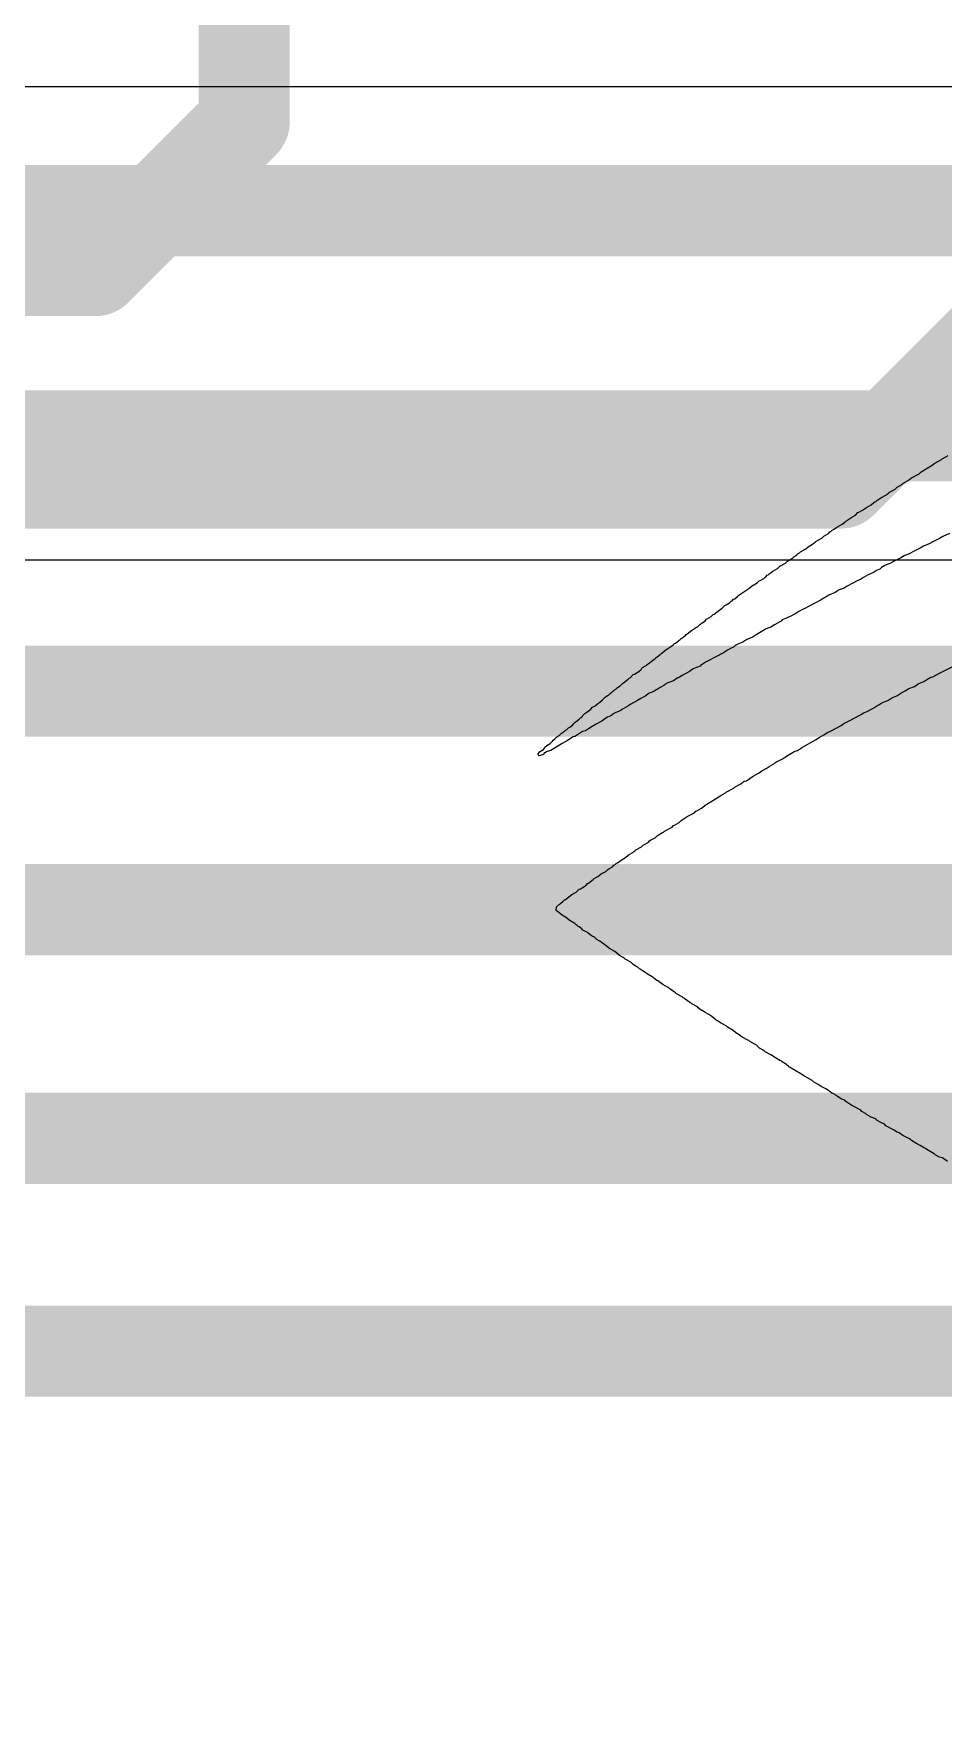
# Model space of a CAD drawing. Header units: inches. Extents: x 29 to 267, y 155 to 337.
# Drawn here: x 83.12 to 86.16, y 258.48 to 264.07 of the extents above; entities that cross this region are included whole.
import ezdxf

# ---------------------------------------------------------------- set-up
doc = ezdxf.new("R2010")
doc.units = ezdxf.units.IN
for name, color, linetype in [('Board Outline', 216, 'Continuous'), ('Bottom Layer', 5, 'Continuous'), ('Top Layer', 1, 'Continuous'), ('Top Overlay', 2, 'Continuous')]:
    doc.layers.add(name, color=color, linetype=linetype)

msp = doc.modelspace()

# ---------------------------------------------------------------- linework, layer by layer
at = {"layer": 'Board Outline'}
msp.add_lwpolyline([(55.1445, 191.4906, 0.254, 0.254, -2.452185), (125.1447, 191.4906, 0.254, 0.254, 0)], format="xyseb", dxfattribs=at)
at = {"layer": 'Bottom Layer'}
for p, q in [((92.6271, 263.8906), (62.01, 263.8906)), ((76.1257, 262.3096), (93.0472, 262.3096))]:
    msp.add_line(p, q, dxfattribs=at)
for points in [[(62.01, 263.4763, 0.3048, 0.3048, 0), (92.7988, 263.4763, 0.3048, 0.3048, 0)], [(62.1265, 262.7239, 0.3048, 0.3048, 0), (93.0472, 262.7239, 0.3048, 0.3048, 0)]]:
    msp.add_lwpolyline(points, format="xyseb", dxfattribs=at)
at = {"layer": 'Top Layer'}
for points in [[(83.82, 263.7722, 0.3048, 0.3048, 0), (83.82, 266.5613, 0.3048, 0.3048, 0)], [(83.3242, 263.2763, 0.3048, 0.3048, 0), (83.82, 263.7722, 0.3048, 0.3048, 0)], [(68.6699, 263.2763, 0.3048, 0.3048, 0), (83.3242, 263.2763, 0.3048, 0.3048, 0)], [(85.8172, 262.5661, 0.3048, 0.3048, 0), (86.36, 263.1089, 0.3048, 0.3048, 0)], [(69.0911, 262.5661, 0.3048, 0.3048, 0), (85.8172, 262.5661, 0.3048, 0.3048, 0)], [(69.5264, 261.87, 0.3048, 0.3048, 0), (88.3458, 261.87, 0.3048, 0.3048, 0)], [(69.9273, 261.1396, 0.3048, 0.3048, 0), (90.7541, 261.1396, 0.3048, 0.3048, 0)], [(70.2945, 260.3754, 0.3048, 0.3048, 0), (93.2158, 260.3754, 0.3048, 0.3048, 0)], [(70.7148, 259.6644, 0.3048, 0.3048, 0), (95.809, 259.6644, 0.3048, 0.3048, 0)]]:
    msp.add_lwpolyline(points, format="xyseb", dxfattribs=at)
for points in [[(83.7438, 263.7722, 0.1524, 0.1524, 1), (83.8962, 263.7722, 0.1524, 0.1524, 1)], [(83.7438, 263.7722, 0.1524, 0.1524, 1), (83.8962, 263.7722, 0.1524, 0.1524, 1)], [(83.248, 263.2763, 0.1524, 0.1524, 1), (83.4004, 263.2763, 0.1524, 0.1524, 1)], [(83.248, 263.2763, 0.1524, 0.1524, 1), (83.4004, 263.2763, 0.1524, 0.1524, 1)], [(85.741, 262.5661, 0.1524, 0.1524, 1), (85.8934, 262.5661, 0.1524, 0.1524, 1)], [(85.741, 262.5661, 0.1524, 0.1524, 1), (85.8934, 262.5661, 0.1524, 0.1524, 1)]]:
    msp.add_lwpolyline(points, format="xyseb", close=True, dxfattribs=at)
at = {"layer": 'Top Overlay'}
for p, q in [((86.1523, 262.6442), (86.1557, 262.6476)), ((86.1557, 262.6476), (86.1591, 262.6493)), ((86.1591, 262.6493), (86.1744, 262.6578)), ((86.0518, 262.5829), (86.0773, 262.5965)), ((86.0773, 262.5965), (86.0841, 262.6033)), ((86.0841, 262.6033), (86.096, 262.6101)), ((86.096, 262.6101), (86.1097, 262.6186)), ((86.1097, 262.6186), (86.1216, 262.6255)), ((86.1216, 262.6255), (86.1267, 262.6306)), ((86.1267, 262.6306), (86.1301, 262.6323)), ((86.1301, 262.6323), (86.1523, 262.6442)), ((85.9785, 262.5352), (85.9972, 262.5454)), ((85.9972, 262.5454), (86.0041, 262.5522)), ((86.0041, 262.5522), (86.0194, 262.5607)), ((86.0194, 262.5607), (86.0228, 262.5641)), ((86.0228, 262.5641), (86.0415, 262.5744)), ((86.0415, 262.5744), (86.0483, 262.5812)), ((86.0483, 262.5812), (86.0518, 262.5829)), ((85.8882, 262.4756), (85.8984, 262.4824)), ((85.8984, 262.4824), (85.9019, 262.4841)), ((85.9019, 262.4841), (85.9172, 262.4926)), ((85.9172, 262.4926), (85.9266, 262.5003)), ((85.9266, 262.5003), (85.9291, 262.5028)), ((85.9291, 262.5028), (85.9325, 262.5045)), ((85.9325, 262.5045), (85.9359, 262.5079)), ((85.9359, 262.5079), (85.9393, 262.5096)), ((85.9393, 262.5096), (85.9495, 262.5164)), ((85.9495, 262.5164), (85.9683, 262.5267)), ((85.9683, 262.5267), (85.9717, 262.5301)), ((85.9717, 262.5301), (85.9751, 262.5318)), ((85.9751, 262.5318), (85.9785, 262.5352)), ((85.8048, 262.4193), (85.8201, 262.4279)), ((85.8201, 262.4279), (85.8295, 262.4355)), ((85.8295, 262.4355), (85.832, 262.4381)), ((85.832, 262.4381), (85.8354, 262.4398)), ((85.8354, 262.4398), (85.8388, 262.4432)), ((85.8388, 262.4432), (85.8422, 262.4449)), ((85.8422, 262.4449), (85.8525, 262.4517)), ((85.8525, 262.4517), (85.8644, 262.4585)), ((85.8644, 262.4585), (85.8729, 262.467)), ((85.8729, 262.467), (85.8763, 262.4687)), ((85.8763, 262.4687), (85.8882, 262.4756)), ((85.7264, 262.3665), (85.7298, 262.3682)), ((85.7298, 262.3682), (85.7332, 262.3716)), ((85.7332, 262.3716), (85.752, 262.3819)), ((85.752, 262.3819), (85.7588, 262.3887)), ((85.7588, 262.3887), (85.7741, 262.3972)), ((85.7741, 262.3972), (85.7792, 262.4023)), ((85.7792, 262.4023), (85.7826, 262.404)), ((85.7826, 262.404), (85.7877, 262.4091)), ((85.7877, 262.4091), (85.7911, 262.4108)), ((85.7911, 262.4108), (85.8014, 262.4176)), ((85.8014, 262.4176), (85.8048, 262.4193)), ((86.1233, 262.3699), (86.1114, 262.3631)), ((86.1454, 262.3802), (86.1233, 262.3699)), ((86.1574, 262.387), (86.1454, 262.3802)), ((86.1795, 262.3972), (86.1574, 262.387)), ((85.6412, 262.3069), (85.6515, 262.3137)), ((85.6515, 262.3137), (85.6549, 262.3154)), ((85.6549, 262.3154), (85.6583, 262.3188)), ((85.6583, 262.3188), (85.6617, 262.3205)), ((85.6617, 262.3205), (85.6651, 262.324)), ((85.6651, 262.324), (85.6685, 262.3257)), ((85.6685, 262.3257), (85.6736, 262.3308)), ((85.6736, 262.3308), (85.677, 262.3325)), ((85.677, 262.3325), (85.6804, 262.3359)), ((85.6804, 262.3359), (85.6991, 262.3461)), ((85.6991, 262.3461), (85.706, 262.3529)), ((85.706, 262.3529), (85.7094, 262.3546)), ((85.7094, 262.3546), (85.7213, 262.3614)), ((85.7213, 262.3614), (85.7264, 262.3665)), ((86.016, 262.3154), (85.9938, 262.3052)), ((86.0279, 262.3222), (86.016, 262.3154)), ((86.0466, 262.3308), (86.0279, 262.3222)), ((86.0586, 262.3376), (86.0466, 262.3308)), ((86.0807, 262.3478), (86.0586, 262.3376)), ((86.0926, 262.3546), (86.0807, 262.3478)), ((86.1114, 262.3631), (86.0926, 262.3546)), ((85.5646, 262.2524), (85.5697, 262.2575)), ((85.5697, 262.2575), (85.5731, 262.2592)), ((85.5731, 262.2592), (85.5765, 262.2626)), ((85.5765, 262.2626), (85.5799, 262.2643)), ((85.5799, 262.2643), (85.585, 262.2694)), ((85.585, 262.2694), (85.5884, 262.2711)), ((85.5884, 262.2711), (85.6038, 262.2797)), ((85.6038, 262.2797), (85.6123, 262.2882)), ((85.6123, 262.2882), (85.6157, 262.2899)), ((85.6157, 262.2899), (85.631, 262.2984)), ((85.631, 262.2984), (85.6378, 262.3052)), ((85.6378, 262.3052), (85.6412, 262.3069)), ((85.907, 262.2592), (85.8916, 262.2507)), ((85.9248, 262.2669), (85.907, 262.2592)), ((85.9351, 262.2737), (85.9248, 262.2669)), ((85.9461, 262.278), (85.9351, 262.2737)), ((85.9513, 262.2831), (85.9461, 262.278)), ((85.9632, 262.2899), (85.9513, 262.2831)), ((85.9819, 262.2984), (85.9632, 262.2899)), ((85.9938, 262.3052), (85.9819, 262.2984)), ((85.4777, 262.1928), (85.5084, 262.2132)), ((85.5084, 262.2132), (85.5169, 262.2217)), ((85.5169, 262.2217), (85.5356, 262.232)), ((85.5356, 262.232), (85.5424, 262.2388)), ((85.5424, 262.2388), (85.5458, 262.2405)), ((85.5458, 262.2405), (85.5578, 262.2473)), ((85.5578, 262.2473), (85.5612, 262.2507)), ((85.5612, 262.2507), (85.5646, 262.2524)), ((85.7971, 262.2005), (85.7758, 262.1911)), ((85.8107, 262.209), (85.7971, 262.2005)), ((85.8269, 262.2149), (85.8107, 262.209)), ((85.8371, 262.2217), (85.8269, 262.2149)), ((85.8729, 262.2405), (85.8371, 262.2217)), ((85.8814, 262.2439), (85.8729, 262.2405)), ((85.8916, 262.2507), (85.8814, 262.2439)), ((85.4019, 262.1357), (85.4164, 262.1468)), ((85.4164, 262.1468), (85.4198, 262.1485)), ((85.4198, 262.1485), (85.4283, 262.157)), ((85.4283, 262.157), (85.4317, 262.1587)), ((85.4317, 262.1587), (85.4436, 262.1655)), ((85.4436, 262.1655), (85.4487, 262.1706)), ((85.4487, 262.1706), (85.4522, 262.1723)), ((85.4522, 262.1723), (85.4573, 262.1775)), ((85.4573, 262.1775), (85.4607, 262.1792)), ((85.4607, 262.1792), (85.47, 262.1868)), ((85.47, 262.1868), (85.4743, 262.1911)), ((85.4743, 262.1911), (85.4777, 262.1928)), ((85.6957, 262.1468), (85.6872, 262.1434)), ((85.7077, 262.1536), (85.6957, 262.1468)), ((85.7503, 262.1758), (85.7077, 262.1536)), ((85.7537, 262.1775), (85.7503, 262.1758)), ((85.7724, 262.1894), (85.7537, 262.1775)), ((85.7758, 262.1911), (85.7724, 262.1894)), ((85.3363, 262.0855), (85.3431, 262.0923)), ((85.3431, 262.0923), (85.3465, 262.094)), ((85.3465, 262.094), (85.3499, 262.0974)), ((85.3499, 262.0974), (85.3534, 262.0991)), ((85.3534, 262.0991), (85.3627, 262.1068)), ((85.3627, 262.1068), (85.367, 262.111)), ((85.367, 262.111), (85.3823, 262.1195)), ((85.3823, 262.1195), (85.3891, 262.1264)), ((85.3891, 262.1264), (85.3925, 262.1281)), ((85.3925, 262.1281), (85.4019, 262.1357)), ((85.5935, 262.0923), (85.5816, 262.0838)), ((85.6123, 262.1025), (85.5935, 262.0923)), ((85.6157, 262.1042), (85.6123, 262.1025)), ((85.6199, 262.1085), (85.6157, 262.1042)), ((85.631, 262.1127), (85.6199, 262.1085)), ((85.6463, 262.1195), (85.631, 262.1127)), ((85.6651, 262.1298), (85.6463, 262.1195)), ((85.6753, 262.1366), (85.6651, 262.1298)), ((85.6872, 262.1434), (85.6753, 262.1366)), ((85.2631, 262.031), (85.2724, 262.0386)), ((85.2724, 262.0386), (85.275, 262.0412)), ((85.275, 262.0412), (85.2784, 262.0429)), ((85.2784, 262.0429), (85.2818, 262.0463)), ((85.2818, 262.0463), (85.2852, 262.048)), ((85.2852, 262.048), (85.2946, 262.0557)), ((85.2946, 262.0557), (85.2988, 262.0599)), ((85.2988, 262.0599), (85.3023, 262.0616)), ((85.3023, 262.0616), (85.3116, 262.0693)), ((85.3116, 262.0693), (85.3159, 262.0735)), ((85.3159, 262.0735), (85.3193, 262.0753)), ((85.3193, 262.0753), (85.3329, 262.0838)), ((85.3329, 262.0838), (85.3363, 262.0855)), ((85.4879, 262.0344), (85.4709, 262.0276)), ((85.4981, 262.0412), (85.4879, 262.0344)), ((85.5016, 262.0429), (85.4981, 262.0412)), ((85.5101, 262.0463), (85.5016, 262.0429)), ((85.522, 262.0514), (85.5101, 262.0463)), ((85.5322, 262.0582), (85.522, 262.0514)), ((85.5441, 262.065), (85.5322, 262.0582)), ((85.5544, 262.0718), (85.5441, 262.065)), ((85.5663, 262.0787), (85.5544, 262.0718)), ((85.5748, 262.0821), (85.5663, 262.0787)), ((85.5816, 262.0838), (85.5748, 262.0821)), ((85.1898, 261.9765), (85.1932, 261.9782)), ((85.1932, 261.9782), (85.1983, 261.9833)), ((85.1983, 261.9833), (85.2017, 261.985)), ((85.2017, 261.985), (85.2111, 261.9926)), ((85.2111, 261.9926), (85.2137, 261.9952)), ((85.2137, 261.9952), (85.2171, 261.9969)), ((85.2171, 261.9969), (85.2264, 262.0046)), ((85.2264, 262.0046), (85.2307, 262.0088)), ((85.2307, 262.0088), (85.2341, 262.0105)), ((85.2341, 262.0105), (85.2503, 262.0216)), ((85.2503, 262.0216), (85.2563, 262.0259)), ((85.2563, 262.0259), (85.2597, 262.0293)), ((85.2597, 262.0293), (85.2631, 262.031)), ((85.4045, 261.9884), (85.3653, 261.9679)), ((85.4266, 262.0003), (85.4045, 261.9884)), ((85.4368, 262.0071), (85.4266, 262.0003)), ((85.4487, 262.0139), (85.4368, 262.0071)), ((85.4573, 262.0173), (85.4487, 262.0139)), ((85.4624, 262.0224), (85.4573, 262.0173)), ((85.4709, 262.0276), (85.4624, 262.0224)), ((86.1454, 261.9305), (86.2766, 261.9952)), ((85.1115, 261.9151), (85.1217, 261.9254)), ((85.1217, 261.9254), (85.1251, 261.9271)), ((85.1251, 261.9271), (85.1404, 261.9356)), ((85.1404, 261.9356), (85.1481, 261.9432)), ((85.1481, 261.9432), (85.1498, 261.9466)), ((85.1498, 261.9466), (85.1523, 261.9492)), ((85.1523, 261.9492), (85.1643, 261.956)), ((85.1643, 261.956), (85.1677, 261.9594)), ((85.1677, 261.9594), (85.1711, 261.9611)), ((85.1711, 261.9611), (85.1864, 261.973)), ((85.1864, 261.973), (85.1898, 261.9765)), ((85.2869, 261.9236), (85.2767, 261.9168)), ((85.3091, 261.9356), (85.2869, 261.9236)), ((85.3218, 261.9449), (85.3091, 261.9356)), ((85.3329, 261.9492), (85.3218, 261.9449)), ((85.3448, 261.9543), (85.3329, 261.9492)), ((85.3482, 261.9577), (85.3448, 261.9543)), ((85.3517, 261.9594), (85.3482, 261.9577)), ((85.3653, 261.9679), (85.3517, 261.9594)), ((86.1233, 261.9185), (86.1454, 261.9305)), ((85.045, 261.864), (85.0484, 261.8657)), ((85.0484, 261.8657), (85.0518, 261.8691)), ((85.0518, 261.8691), (85.0553, 261.8708)), ((85.0553, 261.8708), (85.0587, 261.8742)), ((85.0587, 261.8742), (85.0621, 261.876)), ((85.0621, 261.876), (85.0689, 261.8828)), ((85.0689, 261.8828), (85.0774, 261.8879)), ((85.0774, 261.8879), (85.0859, 261.8964)), ((85.0859, 261.8964), (85.0893, 261.8981)), ((85.0893, 261.8981), (85.1047, 261.91)), ((85.1047, 261.91), (85.1081, 261.9134)), ((85.1081, 261.9134), (85.1115, 261.9151)), ((85.1898, 261.8691), (85.1728, 261.8623)), ((85.1983, 261.8742), (85.1898, 261.8691)), ((85.2017, 261.876), (85.1983, 261.8742)), ((85.212, 261.8828), (85.2017, 261.876)), ((85.2239, 261.8896), (85.212, 261.8828)), ((85.2273, 261.8913), (85.2239, 261.8896)), ((85.2316, 261.8955), (85.2273, 261.8913)), ((85.2401, 261.8989), (85.2316, 261.8955)), ((85.2563, 261.9049), (85.2401, 261.8989)), ((85.2682, 261.9134), (85.2563, 261.9049)), ((85.2767, 261.9168), (85.2682, 261.9134)), ((86.0168, 261.8632), (86.0313, 261.8708)), ((86.0313, 261.8708), (86.0432, 261.8794)), ((86.0432, 261.8794), (86.062, 261.8862)), ((86.062, 261.8862), (86.0739, 261.8947)), ((86.0739, 261.8947), (86.0824, 261.8981)), ((86.0824, 261.8981), (86.0935, 261.9024)), ((86.0935, 261.9024), (86.1037, 261.9092)), ((86.1037, 261.9092), (86.1165, 261.9168)), ((86.1165, 261.9168), (86.1233, 261.9185)), ((84.9633, 261.7976), (84.9786, 261.8095)), ((84.9786, 261.8095), (84.9854, 261.8163)), ((84.9854, 261.8163), (84.9939, 261.8214)), ((84.9939, 261.8214), (85.0033, 261.8291)), ((85.0033, 261.8291), (85.0059, 261.8317)), ((85.0059, 261.8317), (85.0093, 261.8334)), ((85.0093, 261.8334), (85.0186, 261.841)), ((85.0186, 261.841), (85.028, 261.8504)), ((85.028, 261.8504), (85.0314, 261.8521)), ((85.0314, 261.8521), (85.0348, 261.8555)), ((85.0348, 261.8555), (85.0382, 261.8572)), ((85.0382, 261.8572), (85.045, 261.864)), ((85.0876, 261.8112), (85.0774, 261.8044)), ((85.103, 261.8197), (85.0876, 261.8112)), ((85.1132, 261.8266), (85.103, 261.8197)), ((85.1362, 261.8393), (85.1132, 261.8266)), ((85.1464, 261.8461), (85.1362, 261.8393)), ((85.1634, 261.8547), (85.1464, 261.8461)), ((85.1728, 261.8623), (85.1634, 261.8547)), ((85.9036, 261.8027), (85.9257, 261.8146)), ((85.9257, 261.8146), (85.9393, 261.8231)), ((85.9393, 261.8231), (85.9427, 261.8249)), ((85.9427, 261.8249), (85.953, 261.8317)), ((85.953, 261.8317), (85.964, 261.8359)), ((85.964, 261.8359), (85.9725, 261.8393)), ((85.9725, 261.8393), (85.9828, 261.8461)), ((85.9828, 261.8461), (85.9921, 261.8504)), ((85.9921, 261.8504), (86.0032, 261.8547)), ((86.0032, 261.8547), (86.0168, 261.8632)), ((84.9088, 261.7499), (84.9198, 261.7576)), ((84.9198, 261.7576), (84.9215, 261.761)), ((84.9215, 261.761), (84.9275, 261.7669)), ((84.9275, 261.7669), (84.9309, 261.7686)), ((84.9309, 261.7686), (84.9403, 261.7763)), ((84.9403, 261.7763), (84.9445, 261.7806)), ((84.9445, 261.7806), (84.9479, 261.7823)), ((84.9479, 261.7823), (84.9505, 261.7848)), ((84.9505, 261.7848), (84.9522, 261.7882)), ((84.9522, 261.7882), (84.9599, 261.7959)), ((84.9599, 261.7959), (84.9633, 261.7976)), ((84.9973, 261.7601), (84.9837, 261.7516)), ((85.0161, 261.7703), (84.9973, 261.7601)), ((85.0263, 261.7772), (85.0161, 261.7703)), ((85.0357, 261.7831), (85.0263, 261.7772)), ((85.0467, 261.7874), (85.0357, 261.7831)), ((85.0518, 261.7925), (85.0467, 261.7874)), ((85.0553, 261.7942), (85.0518, 261.7925)), ((85.0578, 261.7967), (85.0553, 261.7942)), ((85.0663, 261.8001), (85.0578, 261.7967)), ((85.0774, 261.8044), (85.0663, 261.8001)), ((85.7809, 261.7363), (85.8167, 261.755)), ((85.8167, 261.755), (85.8261, 261.7627)), ((85.8261, 261.7627), (85.8456, 261.772)), ((85.8456, 261.772), (85.8814, 261.7908)), ((85.8814, 261.7908), (85.8916, 261.7976)), ((85.8916, 261.7976), (85.9036, 261.8027)), ((84.844, 261.6954), (84.8517, 261.7031)), ((84.8517, 261.7031), (84.8534, 261.7065)), ((84.8534, 261.7065), (84.8594, 261.7107)), ((84.8594, 261.7107), (84.8662, 261.7175)), ((84.8662, 261.7175), (84.8696, 261.7192)), ((84.8696, 261.7192), (84.873, 261.7226)), ((84.873, 261.7226), (84.8764, 261.7243)), ((84.8764, 261.7243), (84.8815, 261.7295)), ((84.8815, 261.7295), (84.8849, 261.7312)), ((84.9019, 261.7056), (84.8832, 261.6954)), ((84.8849, 261.7312), (84.8883, 261.7346)), ((84.8883, 261.7346), (84.8917, 261.7363)), ((84.8917, 261.7363), (84.8951, 261.7397)), ((84.8951, 261.7397), (84.8985, 261.7414)), ((84.8985, 261.7414), (84.9054, 261.7482)), ((84.9207, 261.7175), (84.9019, 261.7056)), ((84.9054, 261.7482), (84.9088, 261.7499)), ((84.9258, 261.7192), (84.9207, 261.7175)), ((84.9386, 261.7269), (84.9258, 261.7192)), ((84.9522, 261.7354), (84.9386, 261.7269)), ((84.9616, 261.738), (84.9522, 261.7354)), ((84.9718, 261.7448), (84.9616, 261.738)), ((84.9837, 261.7516), (84.9718, 261.7448)), ((85.6872, 261.6835), (85.7315, 261.7073)), ((85.7315, 261.7073), (85.7434, 261.7158)), ((85.7434, 261.7158), (85.7588, 261.7243)), ((85.7588, 261.7243), (85.769, 261.7312)), ((85.769, 261.7312), (85.7809, 261.7363)), ((84.8023, 261.6588), (84.8074, 261.6673)), ((84.8066, 261.6545), (84.8023, 261.6588)), ((84.8134, 261.6562), (84.8066, 261.6545)), ((84.8074, 261.6673), (84.821, 261.6758)), ((84.8185, 261.6579), (84.8134, 261.6562)), ((84.8219, 261.6596), (84.8185, 261.6579)), ((84.821, 261.6758), (84.8244, 261.6792)), ((84.8227, 261.6622), (84.8219, 261.6596)), ((84.8338, 261.6681), (84.8227, 261.6622)), ((84.8244, 261.6792), (84.8261, 261.6826)), ((84.8261, 261.6826), (84.8321, 261.6886)), ((84.8321, 261.6886), (84.844, 261.6954)), ((84.8457, 261.6715), (84.8338, 261.6681)), ((84.8832, 261.6954), (84.8457, 261.6715)), ((85.5986, 261.6324), (85.6208, 261.6443)), ((85.6208, 261.6443), (85.631, 261.6511)), ((85.631, 261.6511), (85.6344, 261.6528)), ((85.6344, 261.6528), (85.6617, 261.6698)), ((85.6617, 261.6698), (85.671, 261.6724)), ((85.671, 261.6724), (85.6847, 261.6809)), ((85.6847, 261.6809), (85.6872, 261.6835)), ((85.4998, 261.571), (85.522, 261.5864)), ((85.522, 261.5864), (85.5407, 261.5966)), ((85.5407, 261.5966), (85.551, 261.6034)), ((85.551, 261.6034), (85.5663, 261.6119)), ((85.5663, 261.6119), (85.5765, 261.6187)), ((85.5765, 261.6187), (85.5918, 261.6273)), ((85.5918, 261.6273), (85.5952, 261.6307)), ((85.5952, 261.6307), (85.5986, 261.6324)), ((85.4147, 261.5216), (85.43, 261.5302)), ((85.43, 261.5302), (85.4334, 261.5336)), ((85.4334, 261.5336), (85.4368, 261.5353)), ((85.4368, 261.5353), (85.459, 261.5472)), ((85.459, 261.5472), (85.4624, 261.5506)), ((85.4624, 261.5506), (85.4811, 261.5608)), ((85.4811, 261.5608), (85.493, 261.5693)), ((85.493, 261.5693), (85.4998, 261.571)), ((85.3346, 261.4705), (85.3499, 261.4791)), ((85.3499, 261.4791), (85.3593, 261.4867)), ((85.3593, 261.4867), (85.3619, 261.4893)), ((85.3619, 261.4893), (85.3653, 261.491)), ((85.3653, 261.491), (85.384, 261.5029)), ((85.384, 261.5029), (85.3874, 261.5046)), ((85.3874, 261.5046), (85.4147, 261.5216)), ((85.2511, 261.416), (85.2563, 261.4211)), ((85.2563, 261.4211), (85.2597, 261.4228)), ((85.2597, 261.4228), (85.275, 261.4314)), ((85.275, 261.4314), (85.2818, 261.4382)), ((85.2818, 261.4382), (85.2852, 261.4399)), ((85.2852, 261.4399), (85.3014, 261.451)), ((85.3014, 261.451), (85.3261, 261.4637)), ((85.3261, 261.4637), (85.3312, 261.4688)), ((85.3312, 261.4688), (85.3346, 261.4705)), ((85.1592, 261.3581), (85.1711, 261.3649)), ((85.1711, 261.3649), (85.1762, 261.37)), ((85.1762, 261.37), (85.1796, 261.3717)), ((85.1796, 261.3717), (85.1949, 261.3803)), ((85.1949, 261.3803), (85.2017, 261.3871)), ((85.2017, 261.3871), (85.2052, 261.3888)), ((85.2052, 261.3888), (85.2188, 261.3973)), ((85.2188, 261.3973), (85.2222, 261.399)), ((85.2222, 261.399), (85.2256, 261.4024)), ((85.2256, 261.4024), (85.2511, 261.416)), ((85.0808, 261.3053), (85.0961, 261.3138)), ((85.0961, 261.3138), (85.1047, 261.3223)), ((85.1047, 261.3223), (85.1081, 261.324)), ((85.1081, 261.324), (85.12, 261.3309)), ((85.12, 261.3309), (85.1234, 261.3343)), ((85.1234, 261.3343), (85.1268, 261.336)), ((85.1268, 261.336), (85.1302, 261.3394)), ((85.1302, 261.3394), (85.1489, 261.3496)), ((85.1489, 261.3496), (85.1558, 261.3564)), ((85.1558, 261.3564), (85.1592, 261.3581)), ((84.9905, 261.244), (85.0025, 261.2508)), ((85.0025, 261.2508), (85.0144, 261.2593)), ((85.0144, 261.2593), (85.0297, 261.2678)), ((85.0297, 261.2678), (85.0365, 261.2746)), ((85.0365, 261.2746), (85.0399, 261.2764)), ((85.0399, 261.2764), (85.0518, 261.2832)), ((85.0518, 261.2832), (85.057, 261.2883)), ((85.057, 261.2883), (85.0604, 261.29)), ((85.0604, 261.29), (85.0655, 261.2951)), ((85.0655, 261.2951), (85.0689, 261.2968)), ((85.0689, 261.2968), (85.0808, 261.3053)), ((84.9164, 261.1903), (84.9309, 261.198)), ((84.9309, 261.198), (84.9411, 261.2082)), ((84.9411, 261.2082), (84.9445, 261.2099)), ((84.9445, 261.2099), (84.9565, 261.2167)), ((84.9565, 261.2167), (84.9658, 261.2244)), ((84.9658, 261.2244), (84.9684, 261.227)), ((84.9684, 261.227), (84.9718, 261.2287)), ((84.9718, 261.2287), (84.9871, 261.2406)), ((84.9871, 261.2406), (84.9905, 261.244)), ((84.8636, 261.1375), (84.8653, 261.1494)), ((84.8653, 261.1494), (84.8747, 261.1588)), ((84.8747, 261.1588), (84.8781, 261.1605)), ((84.8781, 261.1605), (84.8875, 261.1682)), ((84.8875, 261.1682), (84.8917, 261.1724)), ((84.8917, 261.1724), (84.8951, 261.1741)), ((84.8951, 261.1741), (84.9164, 261.1903)), ((84.8679, 261.1333), (84.8636, 261.1375)), ((84.8832, 261.1213), (84.8679, 261.1333)), ((84.8985, 261.1128), (84.8832, 261.1213)), ((84.9071, 261.1043), (84.8985, 261.1128)), ((84.9258, 261.0941), (84.9071, 261.1043)), ((84.9309, 261.089), (84.9258, 261.0941)), ((84.9343, 261.0873), (84.9309, 261.089)), ((84.9377, 261.0839), (84.9343, 261.0873)), ((84.9411, 261.0822), (84.9377, 261.0839)), ((84.9445, 261.0788), (84.9411, 261.0822)), ((84.9479, 261.077), (84.9445, 261.0788)), ((84.9531, 261.0719), (84.9479, 261.077)), ((84.9684, 261.0634), (84.9531, 261.0719)), ((84.9709, 261.0609), (84.9684, 261.0634)), ((84.9803, 261.0532), (84.9709, 261.0609)), ((84.9837, 261.0515), (84.9803, 261.0532)), ((84.9922, 261.0481), (84.9837, 261.0515)), ((85.0007, 261.0396), (84.9922, 261.0481)), ((85.0093, 261.0345), (85.0007, 261.0396)), ((85.0263, 261.0225), (85.0093, 261.0345)), ((85.0416, 261.0106), (85.0263, 261.0225)), ((85.0604, 261.0004), (85.0416, 261.0106)), ((85.0663, 260.9944), (85.0604, 261.0004)), ((85.0757, 260.9868), (85.0663, 260.9944)), ((85.0876, 260.98), (85.0757, 260.9868)), ((85.091, 260.9783), (85.0876, 260.98)), ((85.0944, 260.9748), (85.091, 260.9783)), ((85.1132, 260.9646), (85.0944, 260.9748)), ((85.1217, 260.9561), (85.1132, 260.9646)), ((85.1336, 260.9493), (85.1217, 260.9561)), ((85.137, 260.9476), (85.1336, 260.9493)), ((85.1421, 260.9425), (85.137, 260.9476)), ((85.1455, 260.9408), (85.1421, 260.9425)), ((85.1489, 260.9374), (85.1455, 260.9408)), ((85.1575, 260.9323), (85.1489, 260.9374)), ((85.1677, 260.9254), (85.1575, 260.9323)), ((85.1711, 260.9237), (85.1677, 260.9254)), ((85.1847, 260.9152), (85.1711, 260.9237)), ((85.1881, 260.9135), (85.1847, 260.9152)), ((85.1907, 260.911), (85.1881, 260.9135)), ((85.2, 260.9033), (85.1907, 260.911)), ((85.2035, 260.9016), (85.2, 260.9033)), ((85.2205, 260.8897), (85.2035, 260.9016)), ((85.2358, 260.8812), (85.2205, 260.8897)), ((85.2392, 260.8795), (85.2358, 260.8812)), ((85.2435, 260.8752), (85.2392, 260.8795)), ((85.2597, 260.8641), (85.2435, 260.8752)), ((85.2631, 260.8624), (85.2597, 260.8641)), ((85.2665, 260.859), (85.2631, 260.8624)), ((85.2852, 260.8488), (85.2665, 260.859)), ((85.2886, 260.8454), (85.2852, 260.8488)), ((85.292, 260.8437), (85.2886, 260.8454)), ((85.2946, 260.8411), (85.292, 260.8437)), ((85.3108, 260.8301), (85.2946, 260.8411)), ((85.3142, 260.8284), (85.3108, 260.8301)), ((85.3176, 260.8249), (85.3142, 260.8284)), ((85.3363, 260.8147), (85.3176, 260.8249)), ((85.3389, 260.8122), (85.3363, 260.8147)), ((85.3482, 260.8045), (85.3389, 260.8122)), ((85.3517, 260.8028), (85.3482, 260.8045)), ((85.3619, 260.796), (85.3517, 260.8028)), ((85.3738, 260.7892), (85.3619, 260.796)), ((85.384, 260.7824), (85.3738, 260.7892)), ((85.3993, 260.7704), (85.384, 260.7824)), ((85.4028, 260.7687), (85.3993, 260.7704)), ((85.413, 260.7619), (85.4028, 260.7687)), ((85.4317, 260.7517), (85.413, 260.7619)), ((85.4368, 260.7466), (85.4317, 260.7517)), ((85.4556, 260.7364), (85.4368, 260.7466)), ((85.4641, 260.7279), (85.4556, 260.7364)), ((85.476, 260.721), (85.4641, 260.7279)), ((85.4862, 260.7142), (85.476, 260.721)), ((85.505, 260.704), (85.4862, 260.7142)), ((85.5084, 260.7023), (85.505, 260.704)), ((85.5118, 260.6989), (85.5084, 260.7023)), ((85.5339, 260.687), (85.5118, 260.6989)), ((85.5441, 260.6767), (85.5339, 260.687)), ((85.5561, 260.6699), (85.5441, 260.6767)), ((85.5595, 260.6682), (85.5561, 260.6699)), ((85.5629, 260.6648), (85.5595, 260.6682)), ((85.5816, 260.6546), (85.5629, 260.6648)), ((85.5969, 260.6444), (85.5816, 260.6546)), ((85.6123, 260.6359), (85.5969, 260.6444)), ((85.6157, 260.6342), (85.6123, 260.6359)), ((85.6191, 260.6308), (85.6157, 260.6342)), ((85.6344, 260.6222), (85.6191, 260.6308)), ((85.6378, 260.6188), (85.6344, 260.6222)), ((85.6412, 260.6171), (85.6378, 260.6188)), ((85.6421, 260.6146), (85.6412, 260.6171)), ((85.6463, 260.612), (85.6421, 260.6146)), ((85.6497, 260.6103), (85.6463, 260.612)), ((85.6634, 260.6018), (85.6497, 260.6103)), ((85.6821, 260.5916), (85.6634, 260.6018)), ((85.694, 260.5831), (85.6821, 260.5916)), ((85.7196, 260.5694), (85.694, 260.5831)), ((85.7247, 260.5643), (85.7196, 260.5694)), ((85.74, 260.5558), (85.7247, 260.5643)), ((85.7503, 260.549), (85.74, 260.5558)), ((85.7656, 260.5405), (85.7503, 260.549)), ((85.7741, 260.5354), (85.7656, 260.5405)), ((85.786, 260.5268), (85.7741, 260.5354)), ((85.7945, 260.5234), (85.786, 260.5268)), ((85.7979, 260.52), (85.7945, 260.5234)), ((85.8014, 260.5183), (85.7979, 260.52)), ((85.8048, 260.5149), (85.8014, 260.5183)), ((85.8167, 260.5081), (85.8048, 260.5149)), ((85.8252, 260.5047), (85.8167, 260.5081)), ((85.8286, 260.503), (85.8252, 260.5047)), ((85.8329, 260.4987), (85.8286, 260.503)), ((85.849, 260.4877), (85.8329, 260.4987)), ((85.878, 260.4723), (85.849, 260.4877)), ((85.8814, 260.4706), (85.878, 260.4723)), ((85.8865, 260.4655), (85.8814, 260.4706)), ((85.8984, 260.4587), (85.8865, 260.4655)), ((85.9019, 260.4553), (85.8984, 260.4587)), ((85.9172, 260.4468), (85.9019, 260.4553)), ((85.9291, 260.4417), (85.9172, 260.4468)), ((85.9325, 260.44), (85.9291, 260.4417)), ((85.9376, 260.4349), (85.9325, 260.44)), ((85.9495, 260.4281), (85.9376, 260.4349)), ((85.9615, 260.4229), (85.9495, 260.4281)), ((85.9666, 260.4178), (85.9615, 260.4229)), ((85.9921, 260.4042), (85.9666, 260.4178)), ((86.0041, 260.3957), (85.9921, 260.4042)), ((86.0109, 260.394), (86.0041, 260.3957)), ((86.0228, 260.3855), (86.0109, 260.394)), ((86.0449, 260.3735), (86.0228, 260.3855)), ((86.0483, 260.3718), (86.0449, 260.3735)), ((86.0518, 260.3684), (86.0483, 260.3718)), ((86.0671, 260.3599), (86.0518, 260.3684)), ((86.0807, 260.3514), (86.0671, 260.3599)), ((86.096, 260.3429), (86.0807, 260.3514)), ((86.0994, 260.3412), (86.096, 260.3429)), ((86.1029, 260.3378), (86.0994, 260.3412)), ((86.1284, 260.3241), (86.1029, 260.3378)), ((86.1318, 260.3207), (86.1284, 260.3241)), ((86.1463, 260.3131), (86.1318, 260.3207)), ((86.1557, 260.3105), (86.1463, 260.3131)), ((86.1727, 260.2986), (86.1557, 260.3105))]:
    msp.add_line(p, q, dxfattribs=at)

doc.saveas('drawing.dxf')
